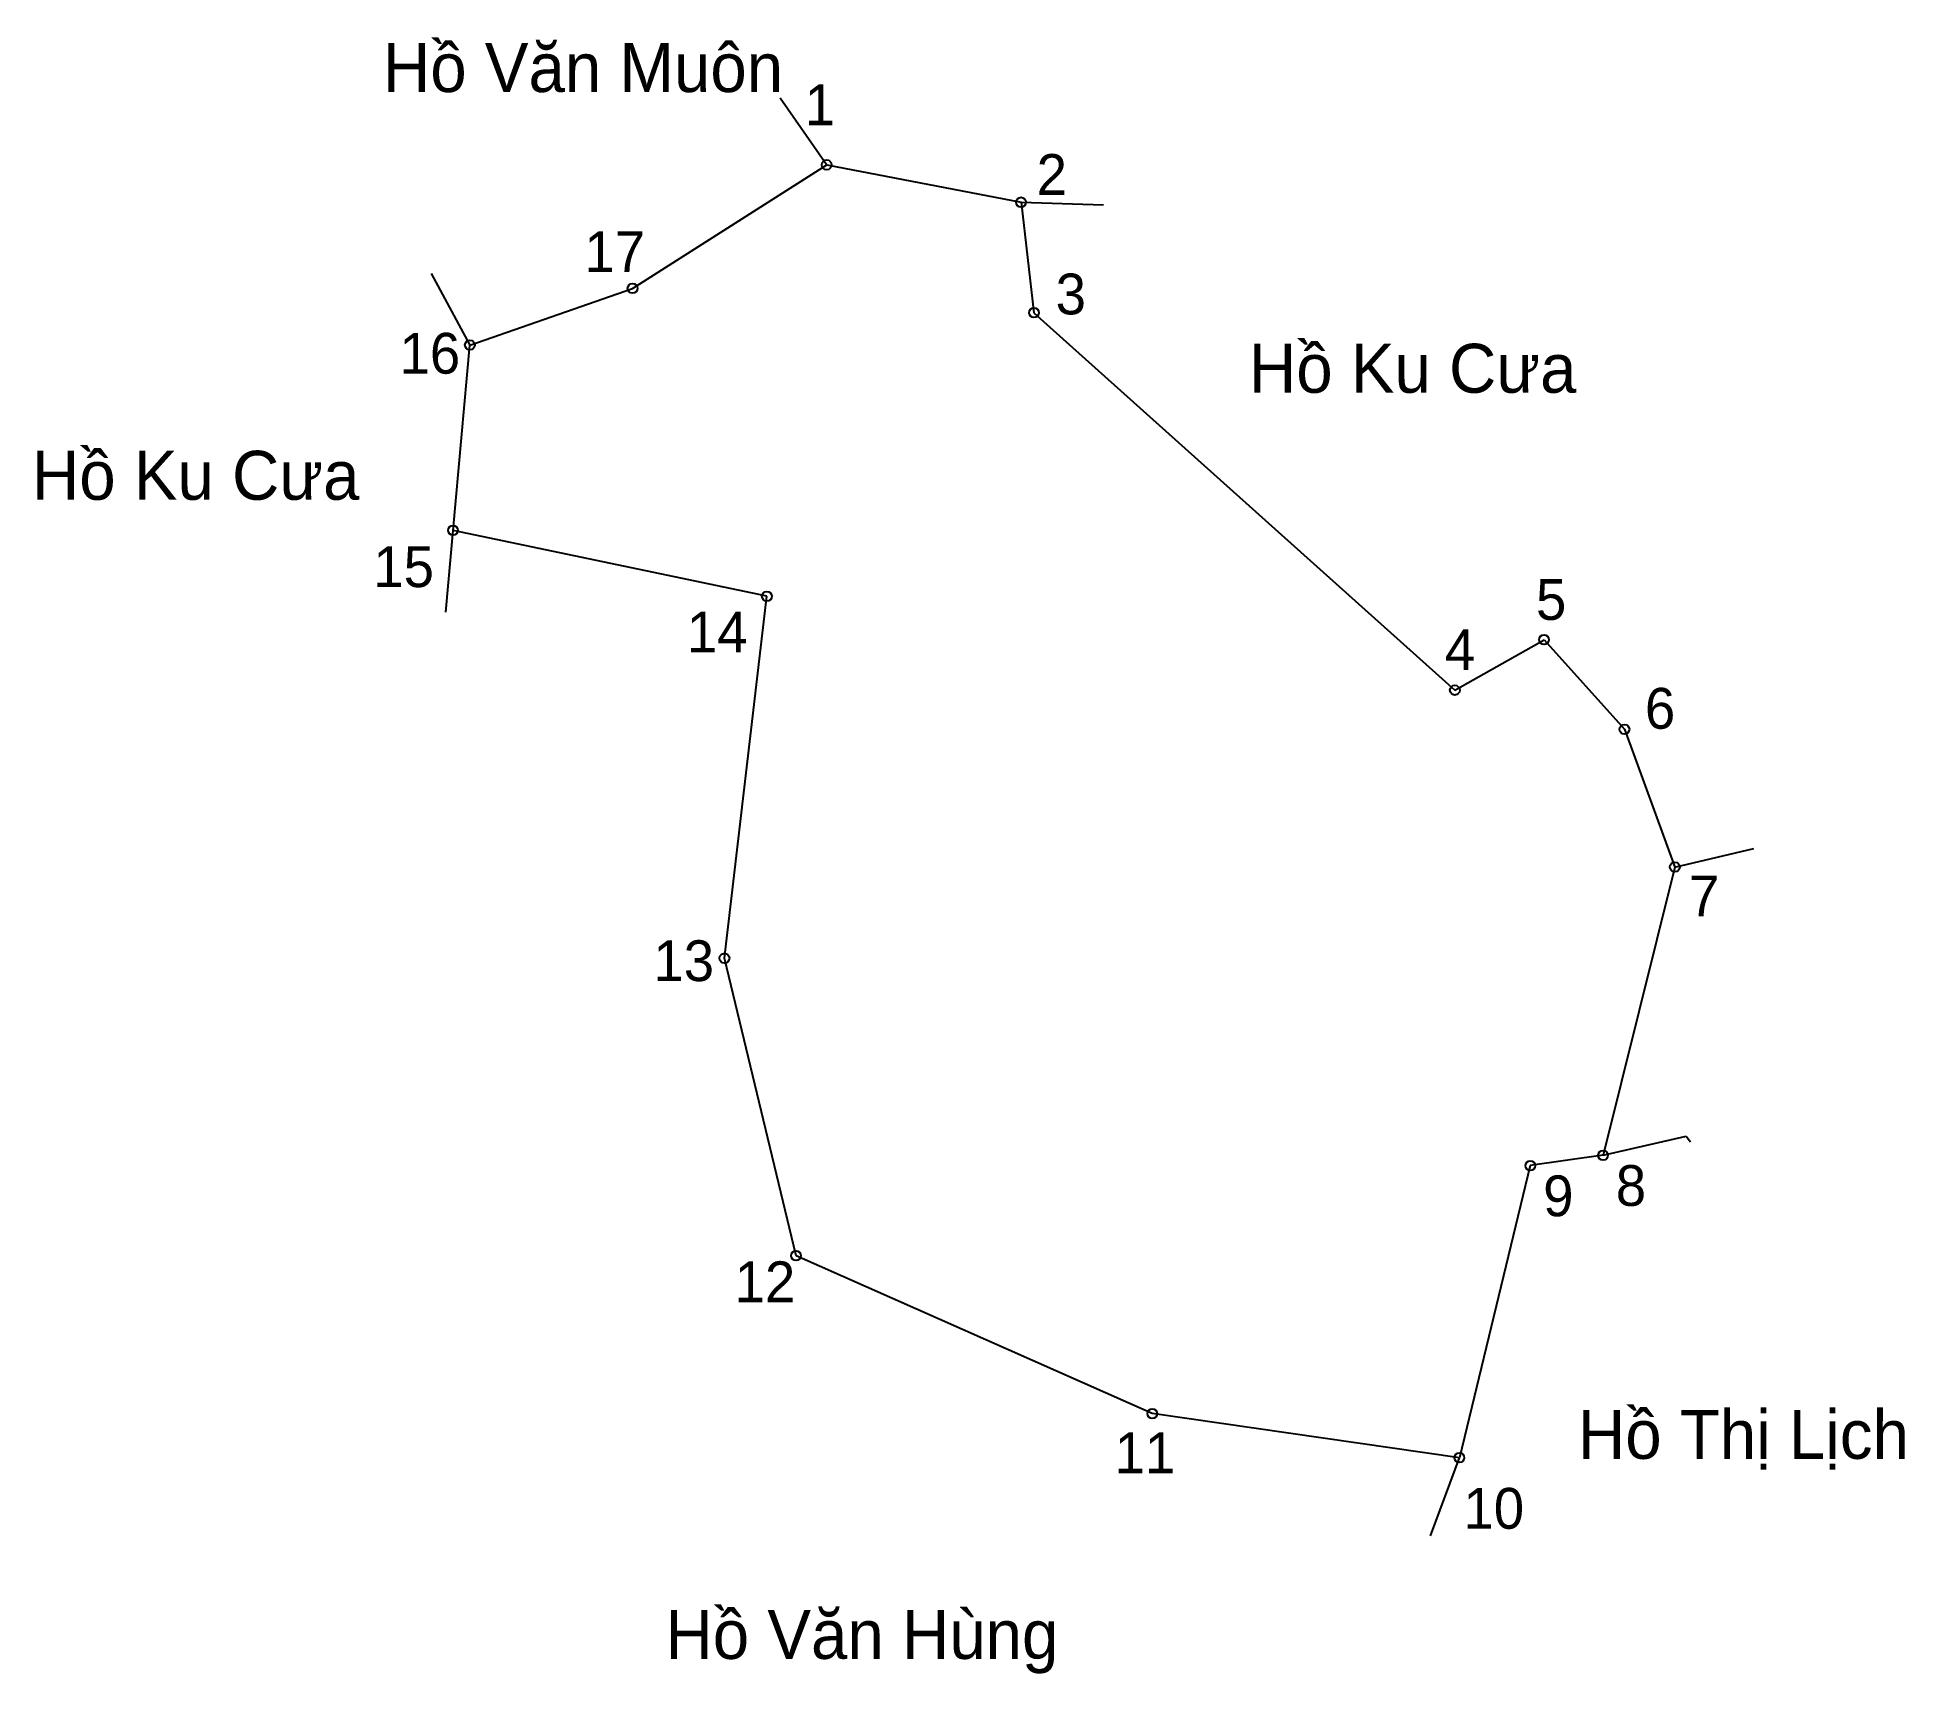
# Model space of a CAD drawing. Extents: x 546577 to 546838, y 1826055 to 1826283.
import ezdxf

# ---------------------------------------------------------------- set-up
doc = ezdxf.new("R2010")
doc.units = 0
for name, color, linetype in [('CanhThua', 7, 'Continuous'), ('MocDinhThua', 7, 'Continuous'), ('RauThua', 7, 'Continuous'), ('SoHieuDinhThua', 7, 'Continuous'), ('TenChuLanCan', 7, 'Continuous')]:
    doc.layers.add(name, color=color, linetype=linetype)

msp = doc.modelspace()

# ---------------------------------------------------------------- linework, layer by layer
at = {"layer": 'CanhThua'}
for p, q in [((546660.21, 1826248.12), (546687.29, 1826265.34)), ((546687.29, 1826265.34), (546714.38, 1826260.13)), ((546714.38, 1826260.13), (546716.18, 1826244.72)), ((546637.53, 1826240.22), (546660.21, 1826248.12)), ((546716.18, 1826244.72), (546774.86, 1826192.11)), ((546635.19, 1826214.38), (546637.53, 1826240.22)), ((546678.94, 1826205.19), (546635.19, 1826214.38)), ((546673.03, 1826154.74), (546678.94, 1826205.19)), ((546774.86, 1826192.11), (546787.3, 1826199.14)), ((546787.3, 1826199.14), (546798.51, 1826186.65)), ((546798.51, 1826186.65), (546805.53, 1826167.45)), ((546805.53, 1826167.45), (546795.53, 1826127.27)), ((546683.01, 1826113.27), (546673.03, 1826154.74)), ((546785.38, 1826125.82), (546775.5, 1826085.11)), ((546795.53, 1826127.27), (546785.38, 1826125.82)), ((546732.68, 1826091.26), (546683.01, 1826113.27)), ((546775.5, 1826085.11), (546732.68, 1826091.26))]:
    msp.add_line(p, q, dxfattribs=at)
at = {"layer": 'MocDinhThua'}
for centre in [(546687.29, 1826265.34), (546714.38, 1826260.13), (546660.21, 1826248.12), (546716.18, 1826244.72), (546637.53, 1826240.22), (546635.19, 1826214.38), (546678.94, 1826205.19), (546787.3, 1826199.14), (546774.86, 1826192.11), (546798.51, 1826186.65), (546805.53, 1826167.45), (546673.03, 1826154.74), (546795.53, 1826127.27), (546785.38, 1826125.82), (546683.01, 1826113.27), (546732.68, 1826091.26), (546775.5, 1826085.11)]:
    msp.add_circle(centre, 0.682, dxfattribs=at)
at = {"layer": 'RauThua'}
for p, q in [((546680.81, 1826274.69), (546687.29, 1826265.34)), ((546714.38, 1826260.13), (546725.87, 1826259.77)), ((546632.12, 1826250.19), (546637.53, 1826240.22)), ((546634.16, 1826202.98), (546635.19, 1826214.38)), ((546805.53, 1826167.45), (546816.55, 1826170.04)), ((546795.53, 1826127.27), (546807.1, 1826129.92)), ((546807.1, 1826129.92), (546807.7, 1826129.12)), ((546771.48, 1826074.2), (546775.5, 1826085.11))]:
    msp.add_line(p, q, dxfattribs=at)

# ---------------------------------------------------------------- texts
at = {"layer": 'SoHieuDinhThua'}
for s, height, p in [('1', 5.69, (546684.21, 1826270.87)), ('2', 5.69, (546716.55, 1826261.15)), ('17', 5.685, (546653.5, 1826250.39)), ('3', 5.69, (546719.2, 1826244.49)), ('16', 5.685, (546627.73, 1826236.23)), ('15', 5.685, (546624.07, 1826206.47)), ('5', 5.69, (546786.17, 1826201.9)), ('14', 5.685, (546667.79, 1826197.37)), ('4', 5.69, (546773.46, 1826194.92)), ('6', 5.69, (546801.36, 1826186.73)), ('7', 5.69, (546807.5, 1826160.56)), ('13', 5.685, (546663.12, 1826151.55)), ('8', 5.69, (546797.3, 1826120.21)), ('9', 5.69, (546787.17, 1826118.77)), ('12', 5.685, (546674.44, 1826106.79)), ('11', 5.685, (546727.42, 1826082.95)), ('10', 5.685, (546776.06, 1826075.21))]:
    msp.add_text(s, height=height, dxfattribs=at).set_placement(p)
at = {"layer": 'TenChuLanCan'}
for s, height, p in [('Hồ Văn Muôn', 6.8223, (546625.42, 1826275.49)), ('Hồ Ku Cưa', 6.822, (546746.16, 1826233.57)), ('Hồ Ku Cưa', 6.822, (546576.48, 1826218.65)), ('Hồ Thị Lịch', 6.8223, (546792.03, 1826084.95)), ('Hồ Văn Hùng', 6.8223, (546664.81, 1826057.06))]:
    msp.add_text(s, height=height, dxfattribs=at).set_placement(p)

doc.saveas('drawing.dxf')
